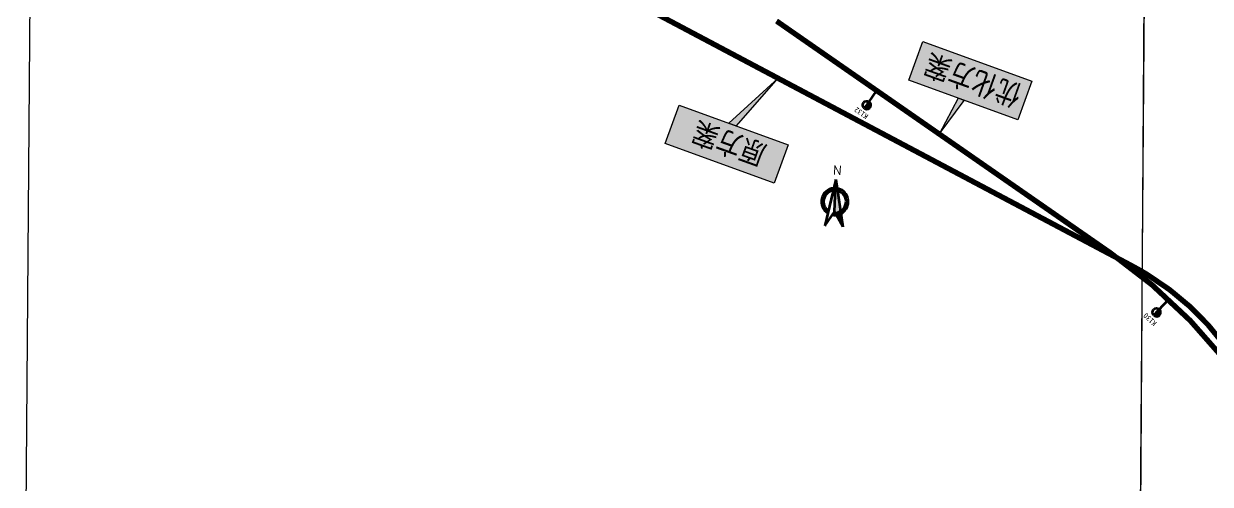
# Model space of a CAD drawing. Header units: millimetres. Extents: x 35376015 to 35425557, y 2978369 to 3016004.
# Drawn here: x 35394496 to 35401108, y 2985279 to 2987845 of the extents above; entities that cross this region are included whole.
import ezdxf
from ezdxf.enums import TextEntityAlignment as Align

# ---------------------------------------------------------------- set-up
doc = ezdxf.new("R2010")
doc.units = ezdxf.units.MM
doc.header["$XCLIPFRAME"] = 0
for name, color, linetype, lineweight in [('station', 1, 'Continuous', 60), ('zhix', 5, 'Continuous', 30), ('标题栏', 1, 'Continuous', 60)]:
    doc.layers.add(name, color=color, linetype=linetype, lineweight=lineweight)
doc.styles.add('GTF_XW', font='SIMHEI.TTF', dxfattribs={"width": 0.85})
doc.styles.add('ST', font='SIMHEI.TTF')
doc.styles.get("Standard").update_dxf_attribs({"font": 'txt', "bigfont": 'gbcbig.shx'})
picture_1 = doc.add_image_def('image15.tif', size_in_pixel=(23931, 18862))
picture_2 = doc.add_image_def('image23.tif', size_in_pixel=(23438, 19012))

# ---------------------------------------------------------------- blocks, each defined once
blk = doc.blocks.new('*U5')
at = {"linetype": 'Continuous'}
for points in [[(0, 24.5), (0, -11.5), (6.7, -10.5)], [(0.6, -12.5), (6.7, -10.5), (0, -11.5)], [(6.7, -10.5), (0.6, -12.5), (3.8, -11.9)]]:
    blk.add_solid(points, dxfattribs=at)
blk = doc.blocks.new('*U6')
at = {"linetype": 'Continuous'}
for points in [[(7.4, -20.9), (7.2, -13.1), (4.7, -14.2)], [(7.4, -20.9), (10, -27.5), (7.2, -13.1)], [(7.4, -20.9), (4.7, -14.2), (2.1, -14.9)], [(7.4, -20.9), (2.1, -14.9), (10, -27.5)]]:
    blk.add_solid(points, dxfattribs=at)
blk = doc.blocks.new('TK.ZBZ')
at = {"color": 1}
for p, q in [((0, 24.5), (-10, -27.5)), ((0, 24.5), (10, -27.5)), ((0, -11.5), (0, 24.5)), ((-10, -27.5), (0, -11.5)), ((10, -27.5), (0, -11.5))]:
    blk.add_line(p, q, dxfattribs=at)
for radius, start, end in [(15, 97.0804, 241.1486), (15, 261.9693, 82.9196), (12.5, 100.8388, 237.3902), (12.5, 267.1775, 79.1612)]:
    blk.add_arc((0, 0), radius, start, end, dxfattribs=at)
at = {"color": 1, "linetype": 'Continuous'}
for name in ['*U5', '*U6']:
    blk.add_blockref(name, (0, 0), dxfattribs=at)
at = {"color": 1}
blk.add_attdef('0001', (-3.3, 30.2), '', height=10, dxfattribs=at)
blk = doc.blocks.new('公里标')
at = {"layer": 'station'}
h = blk.add_hatch(color=256, dxfattribs=at)
edge = h.paths.add_edge_path()
edge.add_arc((0, 13), 3, 90, 270)
edge.add_line((0, 10), (0, 16))
blk.add_line((0, 16), (0, 0), dxfattribs=at)
blk.add_lwpolyline([(0, 16, 1), (0, 10)], format="xyb", close=True, dxfattribs=at)
blk.add_lwpolyline([(0, 16, -1), (0, 10, -15.340907)], format="xyb", dxfattribs=at)

msp = doc.modelspace()

# ---------------------------------------------------------------- hatches: boundary and pattern name
for points in [[(35400035.8, 2987309), (35399428.5, 2987530), (35399506.7, 2987745.1), (35400114.1, 2987524.1)], [(35398466.8, 2987275.6), (35398699.8, 2987540.7), (35398424.8, 2987290.9)], [(35399597.7, 2987230.1), (35399736.8, 2987417.8), (35399702.5, 2987430.3)], [(35398676.8, 2986955.7), (35398069.4, 2987176.7), (35398147.7, 2987391.7), (35398755, 2987170.7)]]:
    msp.add_hatch(color=3).paths.add_polyline_path(points)

# ---------------------------------------------------------------- linework, layer by layer
at = {"color": 1, "lineweight": 30}
for points in [[(35400035.8, 2987309), (35399428.5, 2987530), (35399506.7, 2987745.1), (35400114.1, 2987524.1)], [(35399597.7, 2987230.1), (35399736.8, 2987417.8), (35399702.5, 2987430.3)]]:
    msp.add_lwpolyline(points, close=True, dxfattribs=at)
at = {"color": 5, "lineweight": 30}
for points in [[(35398466.8, 2987275.6), (35398699.8, 2987540.7), (35398424.8, 2987290.9)], [(35398676.8, 2986955.7), (35398069.4, 2987176.7), (35398147.7, 2987391.7), (35398755, 2987170.7)]]:
    msp.add_lwpolyline(points, close=True, dxfattribs=at)
at = {"layer": 'zhix', "color": 5, "const_width": 30, "flags": 128}
msp.add_lwpolyline([(35401268.1, 2985932.9, 0.12188), (35400760.7, 2986444.5), (35400760.2, 2986444.8), (35400759.4, 2986445.3), (35400758.5, 2986445.8), (35400757.7, 2986446.4), (35400756.8, 2986446.9), (35400756, 2986447.4), (35400755.1, 2986447.9), (35400754.2, 2986448.4), (35400753.4, 2986448.9), (35400752.5, 2986449.5), (35400751.7, 2986450), (35400750.8, 2986450.5), (35400750, 2986451), (35400749.1, 2986451.5), (35400748.2, 2986452), (35400747.4, 2986452.5), (35400746.5, 2986453.1), (35400745.7, 2986453.6), (35400744.8, 2986454.1), (35400743.9, 2986454.6), (35400743.1, 2986455.1), (35400742.2, 2986455.6), (35400741.4, 2986456.1), (35400740.5, 2986456.6), (35400739.6, 2986457.1), (35400738.8, 2986457.6), (35400737.9, 2986458.1), (35400737, 2986458.6), (35400736.2, 2986459.2), (35400735.3, 2986459.7), (35400734.5, 2986460.2), (35400733.6, 2986460.7), (35400732.7, 2986461.2), (35400731.9, 2986461.7), (35400731, 2986462.2), (35400730.1, 2986462.7), (35400729.3, 2986463.2), (35400728.4, 2986463.7), (35400727.5, 2986464.2), (35400726.7, 2986464.7), (35400725.8, 2986465.2), (35400724.9, 2986465.7), (35400724.1, 2986466.2), (35400723.2, 2986466.7), (35400722.3, 2986467.2), (35400721.5, 2986467.7), (35400720.6, 2986468.2), (35400719.7, 2986468.7), (35400718.9, 2986469.2), (35400718, 2986469.7), (35400717.1, 2986470.2), (35400716.3, 2986470.6), (35400715.4, 2986471.1), (35400714.5, 2986471.6), (35400713.7, 2986472.1), (35400712.8, 2986472.6), (35400711.9, 2986473.1), (35400711, 2986473.6), (35400710.2, 2986474.1), (35400709.3, 2986474.6), (35400708.4, 2986475.1), (35400707.6, 2986475.6), (35400706.7, 2986476.1), (35400705.8, 2986476.6), (35400704.9, 2986477), (35400704.1, 2986477.5), (35400703.2, 2986478), (35400702.3, 2986478.5), (35400701.5, 2986479), (35400700.6, 2986479.5), (35400699.7, 2986480), (35400698.8, 2986480.5), (35400698, 2986481), (35400697.1, 2986481.4), (35400696.2, 2986481.9), (35400695.3, 2986482.4), (35400694.5, 2986482.9), (35400693.6, 2986483.4), (35400692.7, 2986483.9), (35400691.8, 2986484.4), (35400691, 2986484.8), (35400690.1, 2986485.3), (35400689.2, 2986485.8), (35400688.3, 2986486.3), (35400687.5, 2986486.8), (35400686.6, 2986487.3), (35400685.7, 2986487.7), (35400684.8, 2986488.2), (35400684, 2986488.7), (35400683.1, 2986489.2), (35400682.2, 2986489.7), (35400681.3, 2986490.1), (35400680.5, 2986490.6), (35400679.6, 2986491.1), (35400678.7, 2986491.6), (35400677.8, 2986492.1), (35400677, 2986492.5), (35400676.1, 2986493), (35400675.2, 2986493.5), (35400674.3, 2986494), (35400673.4, 2986494.5), (35400672.6, 2986494.9), (35400671.7, 2986495.4), (35400670.8, 2986495.9), (35400669.9, 2986496.4), (35400669, 2986496.9), (35400668.2, 2986497.3), (35400667.3, 2986497.8), (35400666.4, 2986498.3), (35400665.5, 2986498.8), (35400664.7, 2986499.2), (35400663.8, 2986499.7), (35400662.9, 2986500.2), (35400662, 2986500.7), (35400661.1, 2986501.1), (35400660.3, 2986501.6), (35400659.4, 2986502.1), (35400658.5, 2986502.6), (35400657.6, 2986503), (35400656.7, 2986503.5), (35400655.9, 2986504), (35400655, 2986504.5), (35400654.1, 2986504.9), (35400653.2, 2986505.4), (35400652.3, 2986505.9), (35400651.4, 2986506.4), (35400650.6, 2986506.8), (35400649.7, 2986507.3), (35400648.8, 2986507.8), (35400647.9, 2986508.2), (35400647, 2986508.7), (35400646.2, 2986509.2), (35400645.3, 2986509.7), (35400644.4, 2986510.1), (35400643.5, 2986510.6), (35400642.6, 2986511.1), (35400641.8, 2986511.5), (35400640.9, 2986512), (35400640, 2986512.5), (35400639.1, 2986513), (35400638.2, 2986513.4), (35400637.3, 2986513.9), (35400636.5, 2986514.4), (35400635.6, 2986514.8), (35400634.7, 2986515.3), (35400633.8, 2986515.8), (35400632.9, 2986516.3), (35400632, 2986516.7), (35400631.2, 2986517.2), (35400630.3, 2986517.7), (35400629.4, 2986518.1), (35400628.5, 2986518.6), (35400627.6, 2986519.1), (35400626.7, 2986519.5), (35400625.9, 2986520), (35400625, 2986520.5), (35400624.1, 2986520.9), (35400623.2, 2986521.4), (35400622.3, 2986521.9), (35400621.5, 2986522.4), (35400620.6, 2986522.8), (35400619.7, 2986523.3), (35400618.8, 2986523.8), (35400617.9, 2986524.2), (35400617, 2986524.7), (35400616.2, 2986525.2), (35400615.3, 2986525.6), (35400614.4, 2986526.1), (35400613.5, 2986526.6), (35400612.6, 2986527), (35400611.7, 2986527.5), (35400610.8, 2986528), (35400610, 2986528.4), (35400609.1, 2986528.9), (35400608.2, 2986529.4), (35400607.3, 2986529.9), (35400606.4, 2986530.3), (35400605.5, 2986530.8), (35400604.7, 2986531.3), (35400603.8, 2986531.7), (35397634.2, 2988105.5)], format="xyb", dxfattribs=at)
at = {"layer": 'zhix', "color": 1, "const_width": 30, "flags": 128}
msp.add_lwpolyline([(35401504.8, 2985484.9, 0.121797), (35400553.6, 2986566.3), (35398718.6, 2987840.6), (35398717.8, 2987841.1), (35398717, 2987841.7), (35398716.2, 2987842.3), (35398715.4, 2987842.8), (35398714.5, 2987843.4), (35398713.7, 2987844), (35398712.9, 2987844.6), (35398712.1, 2987845.1), (35398711.2, 2987845.7), (35398710.4, 2987846.3), (35398709.6, 2987846.8), (35398708.8, 2987847.4), (35398708, 2987848), (35398707.1, 2987848.5), (35398706.3, 2987849.1), (35398705.5, 2987849.7), (35398704.7, 2987850.3), (35398703.9, 2987850.8), (35398703, 2987851.4), (35398702.2, 2987852), (35398701.4, 2987852.5), (35398700.6, 2987853.1), (35398699.7, 2987853.7), (35398698.9, 2987854.2), (35398698.1, 2987854.8), (35398697.3, 2987855.4), (35398696.5, 2987856), (35398695.6, 2987856.5), (35398694.8, 2987857.1), (35398694, 2987857.7), (35398693.2, 2987858.2), (35398692.3, 2987858.8), (35398691.5, 2987859.4), (35398690.7, 2987859.9)], format="xyb", dxfattribs=at)

# ---------------------------------------------------------------- block references
at = {"layer": 'station', "color": 1, "yscale": 7.5, "zscale": 7.5}
for p, xscale, rotation in [((35399249.4, 2987472), 7.499999998753242, 145.2219888509662), ((35400874.9, 2986308.7), 7.499999998451206, 137.3514950010192)]:
    msp.add_blockref('公里标', p, dxfattribs=dict(at, xscale=xscale, rotation=rotation))
at = {"layer": '标题栏', "xscale": 4.999999998561632, "yscale": 5.000000000540695, "zscale": 5, "rotation": 357.459432323184}
msp.add_blockref('TK.ZBZ', (35399015.5, 2986853.7), dxfattribs=at).add_auto_attribs({'0001': 'N'})

# ---------------------------------------------------------------- texts
at = {"layer": 'station', "color": 1, "style": 'GTF_XW', "width": 0.85}
for s, rotation, p in [('K132', 145.22199, (35399171.1, 2987359.4)), ('K130', 137.3515, (35400782, 2986207.9))]:
    msp.add_text(s, height=30, rotation=rotation, dxfattribs=at).set_placement(p, align=Align.CENTER)
at = {"layer": 'zhix', "color": 1, "style": 'ST', "width": 0.85}
msp.add_text('优化方案', height=120, rotation=160.23331, dxfattribs=at).set_placement((35399765.4, 2987473), align=Align.TOP_CENTER)
at = {"layer": 'zhix', "color": 5, "style": 'ST', "width": 0.85}
msp.add_text('原方案', height=120, rotation=160.23331, dxfattribs=at).set_placement((35398406.4, 2987119.6), align=Align.TOP_CENTER)

# ---------------------------------------------------------------- pictures from other files: only their frames are drawn
at = {"color": 251}
image = msp.add_image(picture_2, insert=(35394231.7, 2982967.7), size_in_units=(7441.6, 6036.3), dxfattribs=at)
image.set_boundary_path([(940.24, 3161.8), (831, 17318.4), (20400.06, 17481.56), (20500.4, 2921.8), (939.8, 2764.9), (940.24, 3161.8)])
image = msp.add_image(picture_1, insert=(35400392.2, 2982907), size_in_units=(7568.5, 5965.4), rotation=-0.00106, dxfattribs=at)
image.set_boundary_path([(1099.7, 2516.8), (1022.5, 12244.4), (982.5, 17114.26), (14568.6, 17219.36), (20609.24, 17264.64), (20646.74, 12243.7), (20717.6, 2666.4), (1099.54, 2517.3), (1099.54, 2517.3), (1099.7, 2516.8)])

doc.saveas('drawing.dxf')
